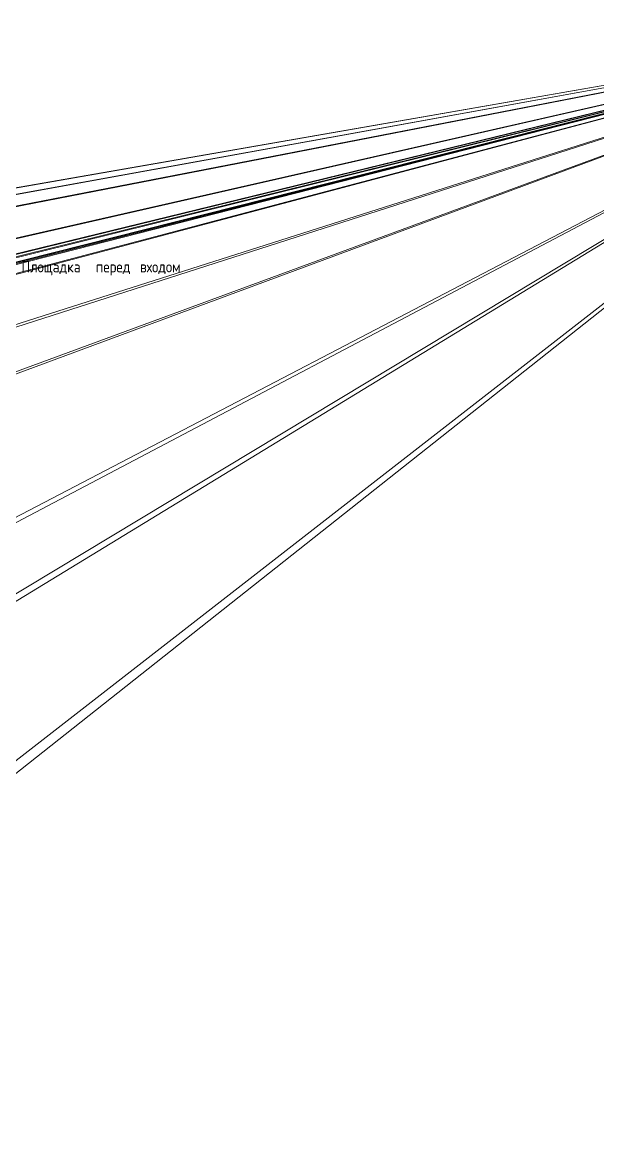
# Model space of a CAD drawing. Header units: millimetres. Extents: x -500089 to 1469082, y -290736 to 166440.
# Drawn here: x 1284193 to 1309749, y -70190 to -20877 of the extents above; entities that cross this region are included whole.
import ezdxf

# ---------------------------------------------------------------- set-up
doc = ezdxf.new("R2010")
doc.units = ezdxf.units.MM
doc.layers.add('Аннотация', color=7, linetype='Continuous', lineweight=0)
doc.layers.add('экспертиза ДУ пояснения', color=6, linetype='Continuous', lineweight=0)
doc.styles.add('GOST Common_4', font='', dxfattribs={"width": 0.9, "height": 500})
doc.styles.get('GOST Common_4').set_extended_font_data('GOST Common')

msp = doc.modelspace()

# ---------------------------------------------------------------- linework, layer by layer
at = {"layer": 'экспертиза ДУ пояснения'}
for p, q in [((1117280.953, -58661.833), (1326068.788, -20876.663)), ((1117843.141, -68145.077), (1326068.788, -20876.663)), ((1326068.788, -20876.663), (1118204.756, -58613.748)), ((1326068.788, -20876.663), (1118766.945, -68096.993)), ((1125772.111, -69675.881), (1326068.788, -20876.663)), ((1326068.788, -20876.663), (1126695.914, -69627.797)), ((1127770.685, -55398.635), (1326068.788, -20876.663)), ((1326068.788, -20876.663), (1128694.488, -55350.551)), ((1132054.517, -70189.594), (1326068.788, -20876.663)), ((1326068.788, -20876.663), (1132978.32, -70141.509)), ((1140697.261, -69872.225), (1326068.788, -20876.663)), ((1141545.255, -56548.635), (1326068.788, -20876.663)), ((1326068.788, -20876.663), (1141621.064, -69824.14)), ((1326068.788, -20876.663), (1142469.058, -56500.551)), ((1163113.27, -61096.664), (1326068.788, -20876.663)), ((1326068.788, -20876.663), (1164037.073, -61048.58)), ((1237104.001, -49158.635), (1326068.788, -20876.663)), ((1326068.788, -20876.663), (1238027.804, -49110.551)), ((1248112.994, -61470.466), (1326068.788, -20876.663)), ((1326068.788, -20876.663), (1249036.798, -61422.382)), ((1258749.452, -61372.491), (1326068.788, -20876.663)), ((1326068.788, -20876.663), (1259673.255, -61324.407)), ((1274150.53, -61226.98), (1326068.788, -20876.663)), ((1326068.788, -20876.663), (1275074.333, -61178.896))]:
    msp.add_line(p, q, dxfattribs=at)
at = {"layer": 'экспертиза ДУ пояснения', "elevation": 0}
for points in [[(1326068.788, -20876.663), (1154765.126, -64125.446)], [(1155638.952, -64023.379), (1326068.788, -20876.663)], [(1326068.788, -20876.663), (1234095.126, -54705.446)], [(1234968.952, -54603.379), (1326068.788, -20876.663)]]:
    msp.add_lwpolyline(points, dxfattribs=at)

# ---------------------------------------------------------------- texts
at = {"layer": 'Аннотация', "char_height": 500, "attachment_point": 1, "style": 'GOST Common_4'}
for s, insert, width in [('Площадка', (1284167.546, -31474.22), 3783.965), ('перед', (1287461.609, -31474.22), 2164.55625), ('входом', (1289419.525, -31474.22), 2645.56875)]:
    msp.add_mtext(s, dxfattribs=dict(at, insert=insert, width=width))

doc.saveas('drawing.dxf')
